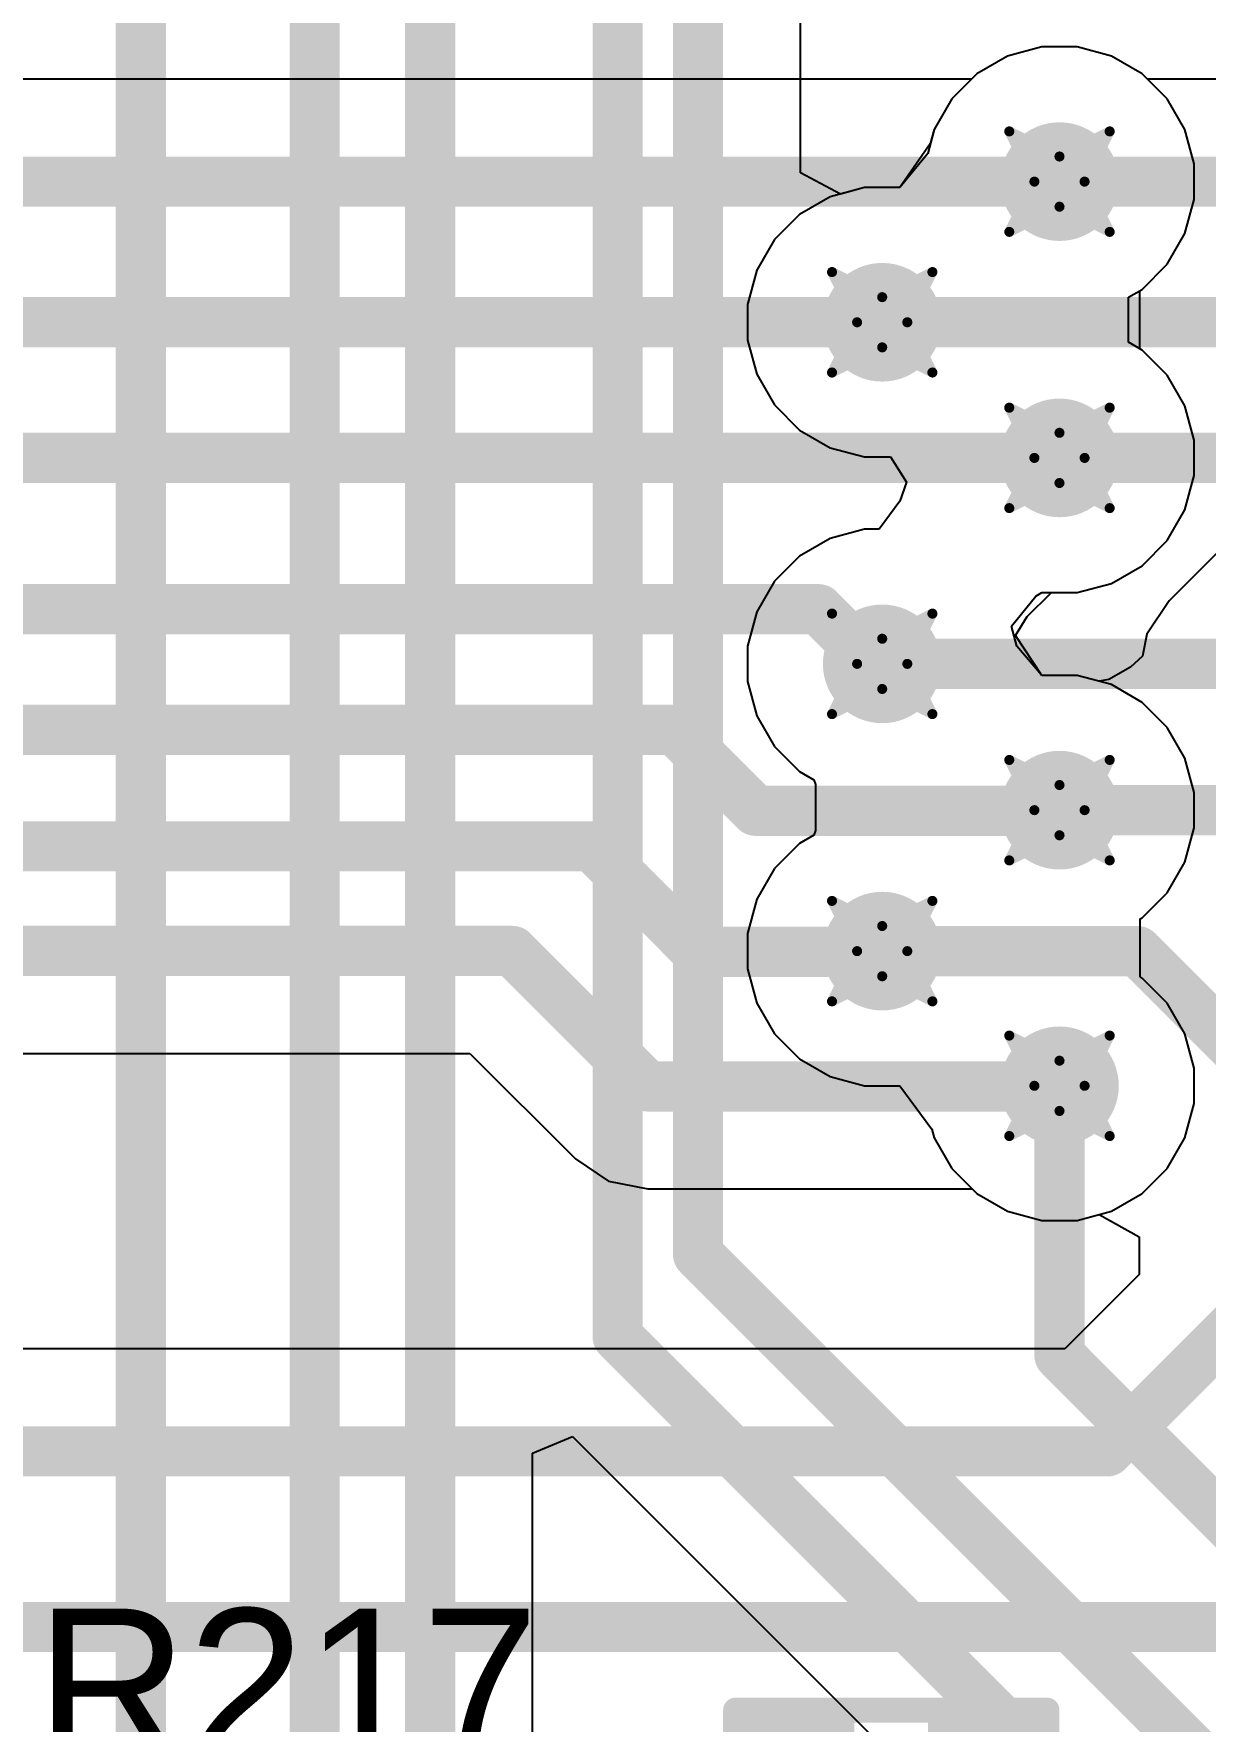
# Model space of a CAD drawing. Header units: inches. Extents: x -36 to 349, y -11 to 240.
# Drawn here: x 63.2 to 69.12, y 72.53 to 81.07 of the extents above; entities that cross this region are included whole.
import ezdxf

# ---------------------------------------------------------------- set-up
doc = ezdxf.new("R2010")
doc.units = ezdxf.units.IN
for name, color, linetype in [('Bottom Layer', 5, 'Continuous'), ('Drill Drawing', 1, 'Continuous'), ('Layer 1', 16, 'Continuous'), ('Layer 2', 76, 'Continuous'), ('Top Layer', 1, 'Continuous'), ('Top Overlay', 2, 'Continuous'), ('Top Paste', 8, 'Continuous'), ('Top Solder', 216, 'Continuous'), ('Via Holes', 16, 'Continuous')]:
    doc.layers.add(name, color=color, linetype=linetype)
doc.styles.add('Arial', font='', dxfattribs={"height": 0.2})
doc.styles.get('Arial').set_extended_font_data('Arial')

# ---------------------------------------------------------------- blocks, each defined once
blk = doc.blocks.new('R___0402_182')
at = {"layer": 'Top Layer'}
for points in [[(-0.6985, -0.3175), (-0.6985, 0.3175), (-0.2413, 0.3175), (-0.2413, -0.3175)], [(0.2413, -0.3175), (0.2413, 0.3175), (0.6985, 0.3175), (0.6985, -0.3175)]]:
    blk.add_hatch(color=1, dxfattribs=at).paths.add_polyline_path(points)
at = {"layer": 'Top Paste'}
for points in [[(-0.6985, -0.3175), (-0.6985, 0.3175), (-0.2413, 0.3175), (-0.2413, -0.3175)], [(0.2413, -0.3175), (0.2413, 0.3175), (0.6985, 0.3175), (0.6985, -0.3175)]]:
    blk.add_hatch(color=8, dxfattribs=at).paths.add_polyline_path(points)
at = {"layer": 'Top Solder'}
for points in [[(-0.7535, -0.3725), (-0.7535, 0.3725), (-0.1863, 0.3725), (-0.1863, -0.3725)], [(0.1863, -0.3725), (0.1863, 0.3725), (0.7535, 0.3725), (0.7535, -0.3725)]]:
    blk.add_hatch(color=216, dxfattribs=at).paths.add_polyline_path(points)
at = {"layer": 'Top Overlay'}
for points in [[(-0.7874, -0.4064, 0.127, 0.127, 0), (-0.7874, 0.4064, 0.127, 0.127, 0)], [(-0.7874, 0.4064, 0.127, 0.127, 0), (0.7874, 0.4064, 0.127, 0.127, 0)], [(0.7874, -0.4064, 0.127, 0.127, 0), (0.7874, 0.4064, 0.127, 0.127, 0)], [(-0.7874, -0.4064, 0.127, 0.127, 0), (0.7874, -0.4064, 0.127, 0.127, 0)], [(-0.8128, -0.4318, 0.00323, 0.00323, 0), (0.8128, -0.4318, 0.00323, 0.00323, 0)]]:
    blk.add_lwpolyline(points, format="xyseb", dxfattribs=at)
for points in [[(-0.8191, 0.4064, 0.0635, 0.0635, 1), (-0.7556, 0.4064, 0.0635, 0.0635, 1)], [(-0.8191, 0.4064, 0.0635, 0.0635, 1), (-0.7556, 0.4064, 0.0635, 0.0635, 1)], [(0.7556, 0.4064, 0.0635, 0.0635, 1), (0.8191, 0.4064, 0.0635, 0.0635, 1)], [(0.7556, 0.4064, 0.0635, 0.0635, 1), (0.8191, 0.4064, 0.0635, 0.0635, 1)], [(-0.8191, -0.4064, 0.0635, 0.0635, 1), (-0.7556, -0.4064, 0.0635, 0.0635, 1)], [(-0.8191, -0.4064, 0.0635, 0.0635, 1), (-0.7556, -0.4064, 0.0635, 0.0635, 1)], [(0.7556, -0.4064, 0.0635, 0.0635, 1), (0.8191, -0.4064, 0.0635, 0.0635, 1)], [(0.7556, -0.4064, 0.0635, 0.0635, 1), (0.8191, -0.4064, 0.0635, 0.0635, 1)], [(-0.8136, -0.4318, 0.00161, 0.00161, 1), (-0.812, -0.4318, 0.00161, 0.00161, 1)], [(0.812, -0.4318, 0.00161, 0.00161, 1), (0.8136, -0.4318, 0.00161, 0.00161, 1)]]:
    blk.add_lwpolyline(points, format="xyseb", close=True, dxfattribs=at)

msp = doc.modelspace()

# ---------------------------------------------------------------- hatches: boundary and pattern name
at = {"layer": 'Bottom Layer'}
h = msp.add_hatch(color=5, dxfattribs=at)
edge = h.paths.add_edge_path()
edge.add_arc((68.3858, 80.318), 0.3, 0, 360)
h = msp.add_hatch(color=5, dxfattribs=at)
edge = h.paths.add_edge_path()
edge.add_arc((67.4889, 79.6068), 0.3, 0, 360)
h = msp.add_hatch(color=5, dxfattribs=at)
edge = h.paths.add_edge_path()
edge.add_arc((68.3858, 78.921), 0.3, 0, 360)
h = msp.add_hatch(color=5, dxfattribs=at)
edge = h.paths.add_edge_path()
edge.add_arc((67.4889, 77.8796), 0.3, 0, 360)
h = msp.add_hatch(color=5, dxfattribs=at)
edge = h.paths.add_edge_path()
edge.add_arc((68.3858, 77.1398), 0.3, 0, 360)
h = msp.add_hatch(color=5, dxfattribs=at)
edge = h.paths.add_edge_path()
edge.add_arc((67.4889, 76.427), 0.3, 0, 360)
h = msp.add_hatch(color=5, dxfattribs=at)
edge = h.paths.add_edge_path()
edge.add_arc((68.3858, 75.746), 0.3, 0, 360)
at = {"layer": 'Layer 1'}
h = msp.add_hatch(color=16, dxfattribs=at)
edge = h.paths.add_edge_path()
edge.add_arc((68.3858, 80.318), 0.3, 0, 360)
h = msp.add_hatch(color=16, dxfattribs=at)
edge = h.paths.add_edge_path()
edge.add_arc((67.4889, 79.6068), 0.3, 0, 360)
h = msp.add_hatch(color=16, dxfattribs=at)
edge = h.paths.add_edge_path()
edge.add_arc((68.3858, 78.921), 0.3, 0, 360)
h = msp.add_hatch(color=16, dxfattribs=at)
edge = h.paths.add_edge_path()
edge.add_arc((67.4889, 77.8796), 0.3, 0, 360)
h = msp.add_hatch(color=16, dxfattribs=at)
edge = h.paths.add_edge_path()
edge.add_arc((68.3858, 77.1398), 0.3, 0, 360)
h = msp.add_hatch(color=16, dxfattribs=at)
edge = h.paths.add_edge_path()
edge.add_arc((67.4889, 76.427), 0.3, 0, 360)
h = msp.add_hatch(color=16, dxfattribs=at)
edge = h.paths.add_edge_path()
edge.add_arc((68.3858, 75.746), 0.3, 0, 360)
at = {"layer": 'Layer 2'}
h = msp.add_hatch(color=76, dxfattribs=at)
edge = h.paths.add_edge_path()
edge.add_arc((68.3858, 80.318), 0.3, 0, 360)
h = msp.add_hatch(color=76, dxfattribs=at)
edge = h.paths.add_edge_path()
edge.add_arc((67.4889, 79.6068), 0.3, 0, 360)
h = msp.add_hatch(color=76, dxfattribs=at)
edge = h.paths.add_edge_path()
edge.add_arc((68.3858, 78.921), 0.3, 0, 360)
h = msp.add_hatch(color=76, dxfattribs=at)
edge = h.paths.add_edge_path()
edge.add_arc((67.4889, 77.8796), 0.3, 0, 360)
h = msp.add_hatch(color=76, dxfattribs=at)
edge = h.paths.add_edge_path()
edge.add_arc((68.3858, 77.1398), 0.3, 0, 360)
h = msp.add_hatch(color=76, dxfattribs=at)
edge = h.paths.add_edge_path()
edge.add_arc((67.4889, 76.427), 0.3, 0, 360)
h = msp.add_hatch(color=76, dxfattribs=at)
edge = h.paths.add_edge_path()
edge.add_arc((68.3858, 75.746), 0.3, 0, 360)
at = {"layer": 'Top Layer'}
h = msp.add_hatch(color=1, dxfattribs=at)
edge = h.paths.add_edge_path()
edge.add_arc((68.3858, 80.318), 0.3, 0, 360)
h = msp.add_hatch(color=1, dxfattribs=at)
edge = h.paths.add_edge_path()
edge.add_arc((67.4889, 79.6068), 0.3, 0, 360)
h = msp.add_hatch(color=1, dxfattribs=at)
edge = h.paths.add_edge_path()
edge.add_arc((68.3858, 78.921), 0.3, 0, 360)
h = msp.add_hatch(color=1, dxfattribs=at)
edge = h.paths.add_edge_path()
edge.add_arc((67.4889, 77.8796), 0.3, 0, 360)
h = msp.add_hatch(color=1, dxfattribs=at)
edge = h.paths.add_edge_path()
edge.add_arc((68.3858, 77.1398), 0.3, 0, 360)
h = msp.add_hatch(color=1, dxfattribs=at)
edge = h.paths.add_edge_path()
edge.add_arc((67.4889, 76.427), 0.3, 0, 360)
h = msp.add_hatch(color=1, dxfattribs=at)
edge = h.paths.add_edge_path()
edge.add_arc((68.3858, 75.746), 0.3, 0, 360)
at = {"layer": 'Via Holes'}
h = msp.add_hatch(color=7, dxfattribs=at)
edge = h.paths.add_edge_path()
edge.add_arc((68.3858, 80.318), 0.15, 0, 360)
h = msp.add_hatch(color=7, dxfattribs=at)
edge = h.paths.add_edge_path()
edge.add_arc((67.4889, 79.6068), 0.15, 0, 360)
h = msp.add_hatch(color=7, dxfattribs=at)
edge = h.paths.add_edge_path()
edge.add_arc((68.3858, 78.921), 0.15, 0, 360)
h = msp.add_hatch(color=7, dxfattribs=at)
edge = h.paths.add_edge_path()
edge.add_arc((67.4889, 77.8796), 0.15, 0, 360)
h = msp.add_hatch(color=7, dxfattribs=at)
edge = h.paths.add_edge_path()
edge.add_arc((68.3858, 77.1398), 0.15, 0, 360)
h = msp.add_hatch(color=7, dxfattribs=at)
edge = h.paths.add_edge_path()
edge.add_arc((67.4889, 76.427), 0.15, 0, 360)
h = msp.add_hatch(color=7, dxfattribs=at)
edge = h.paths.add_edge_path()
edge.add_arc((68.3858, 75.746), 0.15, 0, 360)

# ---------------------------------------------------------------- linework, layer by layer
at = {"layer": 'Bottom Layer'}
for p, q in [((67.075, 80.3618), (67.075, 88.689)), ((68.2961, 80.999), (68.1229, 80.9526)), ((68.4755, 80.999), (68.2961, 80.999)), ((68.6487, 80.9526), (68.4755, 80.999)), ((68.1229, 80.9526), (67.9677, 80.8629)), ((68.8039, 80.8629), (68.6487, 80.9526)), ((67.9677, 80.8629), (67.8409, 80.7361)), ((68.8309, 80.8359), (68.8039, 80.8629)), ((70.5358, 80.8359), (68.8309, 80.8359)), ((67.8409, 80.7361), (67.7512, 80.5808)), ((67.7512, 80.5808), (67.7189, 80.4603)), ((67.7189, 80.4603), (67.5785, 80.2878)), ((67.278, 80.2553), (67.075, 80.3618)), ((67.3992, 80.2878), (67.278, 80.2553)), ((67.5785, 80.2878), (67.3992, 80.2878)), ((65.7196, 73.8891), (65.9226, 73.9732)), ((65.9226, 73.9732), (68.8414, 71.0544)), ((65.7196, 58.9993), (65.7196, 73.8891))]:
    msp.add_line(p, q, dxfattribs=at)
for points in [[(64.6175, 58.0214, 0.254, 0.254, 0), (64.6175, 98.4293, 0.254, 0.254, 0)], [(65.2017, 58.7847, 0.254, 0.254, 0), (65.2017, 98.1873, 0.254, 0.254, 0)], [(63.7376, 67.2338, 0.254, 0.254, 0), (63.7376, 92.2112, 0.254, 0.254, 0)], [(66.1506, 74.4777, 0.254, 0.254, 0), (66.1506, 89.7739, 0.254, 0.254, 0)], [(66.557, 74.8945, 0.254, 0.254, 0), (66.557, 88.9036, 0.254, 0.254, 0)], [(68.3858, 80.318, 0.254, 0.254, 0), (72.3121, 80.318, 0.254, 0.254, 0)], [(67.4889, 79.6068, 0.254, 0.254, 0), (72.1331, 79.6068, 0.254, 0.254, 0)], [(68.3858, 78.921, 0.254, 0.254, 0), (71.884, 78.921, 0.254, 0.254, 0)], [(67.4889, 77.8796, 0.254, 0.254, 0), (71.946, 77.8796, 0.254, 0.254, 0)], [(68.3858, 77.1398, 0.254, 0.254, 0), (71.7758, 77.1398, 0.254, 0.254, 0)], [(67.4889, 76.427, 0.254, 0.254, 0), (68.7805, 76.427, 0.254, 0.254, 0)], [(68.7805, 76.427, 0.254, 0.254, 0), (69.4615, 75.746, 0.254, 0.254, 0)], [(68.3858, 74.3832, 0.254, 0.254, 0), (68.3858, 75.746, 0.254, 0.254, 0)], [(66.557, 74.8945, 0.254, 0.254, 0), (69.7727, 71.6788, 0.254, 0.254, 0)], [(66.1506, 74.4777, 0.254, 0.254, 0), (69.5316, 71.0967, 0.254, 0.254, 0)], [(68.3858, 74.3832, 0.254, 0.254, 0), (70.4732, 72.2958, 0.254, 0.254, 0)]]:
    msp.add_lwpolyline(points, format="xyseb", dxfattribs=at)
for points in [[(68.3223, 80.318, 0.127, 0.127, 1), (68.4493, 80.318, 0.127, 0.127, 1)], [(67.4254, 79.6068, 0.127, 0.127, 1), (67.5524, 79.6068, 0.127, 0.127, 1)], [(68.3223, 78.921, 0.127, 0.127, 1), (68.4493, 78.921, 0.127, 0.127, 1)], [(67.4254, 77.8796, 0.127, 0.127, 1), (67.5524, 77.8796, 0.127, 0.127, 1)], [(68.3223, 77.1398, 0.127, 0.127, 1), (68.4493, 77.1398, 0.127, 0.127, 1)], [(67.4254, 76.427, 0.127, 0.127, 1), (67.5524, 76.427, 0.127, 0.127, 1)], [(68.717, 76.427, 0.127, 0.127, 1), (68.844, 76.427, 0.127, 0.127, 1)], [(68.717, 76.427, 0.127, 0.127, 1), (68.844, 76.427, 0.127, 0.127, 1)], [(68.3223, 75.746, 0.127, 0.127, 1), (68.4493, 75.746, 0.127, 0.127, 1)], [(66.4935, 74.8945, 0.127, 0.127, 1), (66.6205, 74.8945, 0.127, 0.127, 1)], [(66.4935, 74.8945, 0.127, 0.127, 1), (66.6205, 74.8945, 0.127, 0.127, 1)], [(66.0871, 74.4777, 0.127, 0.127, 1), (66.2141, 74.4777, 0.127, 0.127, 1)], [(66.0871, 74.4777, 0.127, 0.127, 1), (66.2141, 74.4777, 0.127, 0.127, 1)], [(68.3223, 74.3832, 0.127, 0.127, 1), (68.4493, 74.3832, 0.127, 0.127, 1)], [(68.3223, 74.3832, 0.127, 0.127, 1), (68.4493, 74.3832, 0.127, 0.127, 1)]]:
    msp.add_lwpolyline(points, format="xyseb", close=True, dxfattribs=at)
at = {"layer": 'Drill Drawing'}
for points in [[(68.1318, 80.572, 0.0508, 0.0508, 0), (68.3858, 80.445, 0.0508, 0.0508, 0)], [(68.1318, 80.572, 0.0508, 0.0508, 0), (68.2588, 80.318, 0.0508, 0.0508, 0)], [(68.3858, 80.445, 0.0508, 0.0508, 0), (68.6398, 80.572, 0.0508, 0.0508, 0)], [(68.5128, 80.318, 0.0508, 0.0508, 0), (68.6398, 80.572, 0.0508, 0.0508, 0)], [(68.1318, 80.064, 0.0508, 0.0508, 0), (68.2588, 80.318, 0.0508, 0.0508, 0)], [(68.5128, 80.318, 0.0508, 0.0508, 0), (68.6398, 80.064, 0.0508, 0.0508, 0)], [(68.1318, 80.064, 0.0508, 0.0508, 0), (68.3858, 80.191, 0.0508, 0.0508, 0)], [(68.3858, 80.191, 0.0508, 0.0508, 0), (68.6398, 80.064, 0.0508, 0.0508, 0)], [(67.2349, 79.8608, 0.0508, 0.0508, 0), (67.4889, 79.7338, 0.0508, 0.0508, 0)], [(67.2349, 79.8608, 0.0508, 0.0508, 0), (67.3619, 79.6068, 0.0508, 0.0508, 0)], [(67.4889, 79.7338, 0.0508, 0.0508, 0), (67.7429, 79.8608, 0.0508, 0.0508, 0)], [(67.6159, 79.6068, 0.0508, 0.0508, 0), (67.7429, 79.8608, 0.0508, 0.0508, 0)], [(67.2349, 79.3528, 0.0508, 0.0508, 0), (67.3619, 79.6068, 0.0508, 0.0508, 0)], [(67.6159, 79.6068, 0.0508, 0.0508, 0), (67.7429, 79.3528, 0.0508, 0.0508, 0)], [(67.2349, 79.3528, 0.0508, 0.0508, 0), (67.4889, 79.4798, 0.0508, 0.0508, 0)], [(67.4889, 79.4798, 0.0508, 0.0508, 0), (67.7429, 79.3528, 0.0508, 0.0508, 0)], [(68.1318, 79.175, 0.0508, 0.0508, 0), (68.3858, 79.048, 0.0508, 0.0508, 0)], [(68.1318, 79.175, 0.0508, 0.0508, 0), (68.2588, 78.921, 0.0508, 0.0508, 0)], [(68.3858, 79.048, 0.0508, 0.0508, 0), (68.6398, 79.175, 0.0508, 0.0508, 0)], [(68.5128, 78.921, 0.0508, 0.0508, 0), (68.6398, 79.175, 0.0508, 0.0508, 0)], [(68.1318, 78.667, 0.0508, 0.0508, 0), (68.2588, 78.921, 0.0508, 0.0508, 0)], [(68.5128, 78.921, 0.0508, 0.0508, 0), (68.6398, 78.667, 0.0508, 0.0508, 0)], [(68.1318, 78.667, 0.0508, 0.0508, 0), (68.3858, 78.794, 0.0508, 0.0508, 0)], [(68.3858, 78.794, 0.0508, 0.0508, 0), (68.6398, 78.667, 0.0508, 0.0508, 0)], [(67.2349, 78.1336, 0.0508, 0.0508, 0), (67.4889, 78.0066, 0.0508, 0.0508, 0)], [(67.2349, 78.1336, 0.0508, 0.0508, 0), (67.3619, 77.8796, 0.0508, 0.0508, 0)], [(67.4889, 78.0066, 0.0508, 0.0508, 0), (67.7429, 78.1336, 0.0508, 0.0508, 0)], [(67.6159, 77.8796, 0.0508, 0.0508, 0), (67.7429, 78.1336, 0.0508, 0.0508, 0)], [(67.2349, 77.6256, 0.0508, 0.0508, 0), (67.3619, 77.8796, 0.0508, 0.0508, 0)], [(67.6159, 77.8796, 0.0508, 0.0508, 0), (67.7429, 77.6256, 0.0508, 0.0508, 0)], [(67.2349, 77.6256, 0.0508, 0.0508, 0), (67.4889, 77.7526, 0.0508, 0.0508, 0)], [(67.4889, 77.7526, 0.0508, 0.0508, 0), (67.7429, 77.6256, 0.0508, 0.0508, 0)], [(68.1318, 77.3938, 0.0508, 0.0508, 0), (68.3858, 77.2668, 0.0508, 0.0508, 0)], [(68.1318, 77.3938, 0.0508, 0.0508, 0), (68.2588, 77.1398, 0.0508, 0.0508, 0)], [(68.3858, 77.2668, 0.0508, 0.0508, 0), (68.6398, 77.3938, 0.0508, 0.0508, 0)], [(68.5128, 77.1398, 0.0508, 0.0508, 0), (68.6398, 77.3938, 0.0508, 0.0508, 0)], [(68.1318, 76.8858, 0.0508, 0.0508, 0), (68.2588, 77.1398, 0.0508, 0.0508, 0)], [(68.5128, 77.1398, 0.0508, 0.0508, 0), (68.6398, 76.8858, 0.0508, 0.0508, 0)], [(68.1318, 76.8858, 0.0508, 0.0508, 0), (68.3858, 77.0128, 0.0508, 0.0508, 0)], [(68.3858, 77.0128, 0.0508, 0.0508, 0), (68.6398, 76.8858, 0.0508, 0.0508, 0)], [(67.2349, 76.681, 0.0508, 0.0508, 0), (67.4889, 76.554, 0.0508, 0.0508, 0)], [(67.2349, 76.681, 0.0508, 0.0508, 0), (67.3619, 76.427, 0.0508, 0.0508, 0)], [(67.4889, 76.554, 0.0508, 0.0508, 0), (67.7429, 76.681, 0.0508, 0.0508, 0)], [(67.6159, 76.427, 0.0508, 0.0508, 0), (67.7429, 76.681, 0.0508, 0.0508, 0)], [(67.2349, 76.173, 0.0508, 0.0508, 0), (67.3619, 76.427, 0.0508, 0.0508, 0)], [(67.6159, 76.427, 0.0508, 0.0508, 0), (67.7429, 76.173, 0.0508, 0.0508, 0)], [(67.2349, 76.173, 0.0508, 0.0508, 0), (67.4889, 76.3, 0.0508, 0.0508, 0)], [(67.4889, 76.3, 0.0508, 0.0508, 0), (67.7429, 76.173, 0.0508, 0.0508, 0)], [(68.1318, 76, 0.0508, 0.0508, 0), (68.3858, 75.873, 0.0508, 0.0508, 0)], [(68.1318, 76, 0.0508, 0.0508, 0), (68.2588, 75.746, 0.0508, 0.0508, 0)], [(68.3858, 75.873, 0.0508, 0.0508, 0), (68.6398, 76, 0.0508, 0.0508, 0)], [(68.5128, 75.746, 0.0508, 0.0508, 0), (68.6398, 76, 0.0508, 0.0508, 0)], [(68.1318, 75.492, 0.0508, 0.0508, 0), (68.2588, 75.746, 0.0508, 0.0508, 0)], [(68.5128, 75.746, 0.0508, 0.0508, 0), (68.6398, 75.492, 0.0508, 0.0508, 0)], [(68.1318, 75.492, 0.0508, 0.0508, 0), (68.3858, 75.619, 0.0508, 0.0508, 0)], [(68.3858, 75.619, 0.0508, 0.0508, 0), (68.6398, 75.492, 0.0508, 0.0508, 0)]]:
    msp.add_lwpolyline(points, format="xyseb", dxfattribs=at)
for points in [[(68.1191, 80.572, 0.0254, 0.0254, 1), (68.1445, 80.572, 0.0254, 0.0254, 1)], [(68.1191, 80.572, 0.0254, 0.0254, 1), (68.1445, 80.572, 0.0254, 0.0254, 1)], [(68.6271, 80.572, 0.0254, 0.0254, 1), (68.6525, 80.572, 0.0254, 0.0254, 1)], [(68.6271, 80.572, 0.0254, 0.0254, 1), (68.6525, 80.572, 0.0254, 0.0254, 1)], [(68.3731, 80.445, 0.0254, 0.0254, 1), (68.3985, 80.445, 0.0254, 0.0254, 1)], [(68.3731, 80.445, 0.0254, 0.0254, 1), (68.3985, 80.445, 0.0254, 0.0254, 1)], [(68.2461, 80.318, 0.0254, 0.0254, 1), (68.2715, 80.318, 0.0254, 0.0254, 1)], [(68.2461, 80.318, 0.0254, 0.0254, 1), (68.2715, 80.318, 0.0254, 0.0254, 1)], [(68.5001, 80.318, 0.0254, 0.0254, 1), (68.5255, 80.318, 0.0254, 0.0254, 1)], [(68.5001, 80.318, 0.0254, 0.0254, 1), (68.5255, 80.318, 0.0254, 0.0254, 1)], [(68.3731, 80.191, 0.0254, 0.0254, 1), (68.3985, 80.191, 0.0254, 0.0254, 1)], [(68.3731, 80.191, 0.0254, 0.0254, 1), (68.3985, 80.191, 0.0254, 0.0254, 1)], [(68.1191, 80.064, 0.0254, 0.0254, 1), (68.1445, 80.064, 0.0254, 0.0254, 1)], [(68.1191, 80.064, 0.0254, 0.0254, 1), (68.1445, 80.064, 0.0254, 0.0254, 1)], [(68.6271, 80.064, 0.0254, 0.0254, 1), (68.6525, 80.064, 0.0254, 0.0254, 1)], [(68.6271, 80.064, 0.0254, 0.0254, 1), (68.6525, 80.064, 0.0254, 0.0254, 1)], [(67.2222, 79.8608, 0.0254, 0.0254, 1), (67.2476, 79.8608, 0.0254, 0.0254, 1)], [(67.2222, 79.8608, 0.0254, 0.0254, 1), (67.2476, 79.8608, 0.0254, 0.0254, 1)], [(67.7302, 79.8608, 0.0254, 0.0254, 1), (67.7556, 79.8608, 0.0254, 0.0254, 1)], [(67.7302, 79.8608, 0.0254, 0.0254, 1), (67.7556, 79.8608, 0.0254, 0.0254, 1)], [(67.4762, 79.7338, 0.0254, 0.0254, 1), (67.5016, 79.7338, 0.0254, 0.0254, 1)], [(67.4762, 79.7338, 0.0254, 0.0254, 1), (67.5016, 79.7338, 0.0254, 0.0254, 1)], [(67.3492, 79.6068, 0.0254, 0.0254, 1), (67.3746, 79.6068, 0.0254, 0.0254, 1)], [(67.3492, 79.6068, 0.0254, 0.0254, 1), (67.3746, 79.6068, 0.0254, 0.0254, 1)], [(67.6032, 79.6068, 0.0254, 0.0254, 1), (67.6286, 79.6068, 0.0254, 0.0254, 1)], [(67.6032, 79.6068, 0.0254, 0.0254, 1), (67.6286, 79.6068, 0.0254, 0.0254, 1)], [(67.4762, 79.4798, 0.0254, 0.0254, 1), (67.5016, 79.4798, 0.0254, 0.0254, 1)], [(67.4762, 79.4798, 0.0254, 0.0254, 1), (67.5016, 79.4798, 0.0254, 0.0254, 1)], [(67.2222, 79.3528, 0.0254, 0.0254, 1), (67.2476, 79.3528, 0.0254, 0.0254, 1)], [(67.2222, 79.3528, 0.0254, 0.0254, 1), (67.2476, 79.3528, 0.0254, 0.0254, 1)], [(67.7302, 79.3528, 0.0254, 0.0254, 1), (67.7556, 79.3528, 0.0254, 0.0254, 1)], [(67.7302, 79.3528, 0.0254, 0.0254, 1), (67.7556, 79.3528, 0.0254, 0.0254, 1)], [(68.1191, 79.175, 0.0254, 0.0254, 1), (68.1445, 79.175, 0.0254, 0.0254, 1)], [(68.1191, 79.175, 0.0254, 0.0254, 1), (68.1445, 79.175, 0.0254, 0.0254, 1)], [(68.6271, 79.175, 0.0254, 0.0254, 1), (68.6525, 79.175, 0.0254, 0.0254, 1)], [(68.6271, 79.175, 0.0254, 0.0254, 1), (68.6525, 79.175, 0.0254, 0.0254, 1)], [(68.3731, 79.048, 0.0254, 0.0254, 1), (68.3985, 79.048, 0.0254, 0.0254, 1)], [(68.3731, 79.048, 0.0254, 0.0254, 1), (68.3985, 79.048, 0.0254, 0.0254, 1)], [(68.2461, 78.921, 0.0254, 0.0254, 1), (68.2715, 78.921, 0.0254, 0.0254, 1)], [(68.2461, 78.921, 0.0254, 0.0254, 1), (68.2715, 78.921, 0.0254, 0.0254, 1)], [(68.5001, 78.921, 0.0254, 0.0254, 1), (68.5255, 78.921, 0.0254, 0.0254, 1)], [(68.5001, 78.921, 0.0254, 0.0254, 1), (68.5255, 78.921, 0.0254, 0.0254, 1)], [(68.3731, 78.794, 0.0254, 0.0254, 1), (68.3985, 78.794, 0.0254, 0.0254, 1)], [(68.3731, 78.794, 0.0254, 0.0254, 1), (68.3985, 78.794, 0.0254, 0.0254, 1)], [(68.1191, 78.667, 0.0254, 0.0254, 1), (68.1445, 78.667, 0.0254, 0.0254, 1)], [(68.1191, 78.667, 0.0254, 0.0254, 1), (68.1445, 78.667, 0.0254, 0.0254, 1)], [(68.6271, 78.667, 0.0254, 0.0254, 1), (68.6525, 78.667, 0.0254, 0.0254, 1)], [(68.6271, 78.667, 0.0254, 0.0254, 1), (68.6525, 78.667, 0.0254, 0.0254, 1)], [(67.2222, 78.1336, 0.0254, 0.0254, 1), (67.2476, 78.1336, 0.0254, 0.0254, 1)], [(67.2222, 78.1336, 0.0254, 0.0254, 1), (67.2476, 78.1336, 0.0254, 0.0254, 1)], [(67.7302, 78.1336, 0.0254, 0.0254, 1), (67.7556, 78.1336, 0.0254, 0.0254, 1)], [(67.7302, 78.1336, 0.0254, 0.0254, 1), (67.7556, 78.1336, 0.0254, 0.0254, 1)], [(67.4762, 78.0066, 0.0254, 0.0254, 1), (67.5016, 78.0066, 0.0254, 0.0254, 1)], [(67.4762, 78.0066, 0.0254, 0.0254, 1), (67.5016, 78.0066, 0.0254, 0.0254, 1)], [(67.3492, 77.8796, 0.0254, 0.0254, 1), (67.3746, 77.8796, 0.0254, 0.0254, 1)], [(67.3492, 77.8796, 0.0254, 0.0254, 1), (67.3746, 77.8796, 0.0254, 0.0254, 1)], [(67.6032, 77.8796, 0.0254, 0.0254, 1), (67.6286, 77.8796, 0.0254, 0.0254, 1)], [(67.6032, 77.8796, 0.0254, 0.0254, 1), (67.6286, 77.8796, 0.0254, 0.0254, 1)], [(67.4762, 77.7526, 0.0254, 0.0254, 1), (67.5016, 77.7526, 0.0254, 0.0254, 1)], [(67.4762, 77.7526, 0.0254, 0.0254, 1), (67.5016, 77.7526, 0.0254, 0.0254, 1)], [(67.2222, 77.6256, 0.0254, 0.0254, 1), (67.2476, 77.6256, 0.0254, 0.0254, 1)], [(67.2222, 77.6256, 0.0254, 0.0254, 1), (67.2476, 77.6256, 0.0254, 0.0254, 1)], [(67.7302, 77.6256, 0.0254, 0.0254, 1), (67.7556, 77.6256, 0.0254, 0.0254, 1)], [(67.7302, 77.6256, 0.0254, 0.0254, 1), (67.7556, 77.6256, 0.0254, 0.0254, 1)], [(68.1191, 77.3938, 0.0254, 0.0254, 1), (68.1445, 77.3938, 0.0254, 0.0254, 1)], [(68.1191, 77.3938, 0.0254, 0.0254, 1), (68.1445, 77.3938, 0.0254, 0.0254, 1)], [(68.6271, 77.3938, 0.0254, 0.0254, 1), (68.6525, 77.3938, 0.0254, 0.0254, 1)], [(68.6271, 77.3938, 0.0254, 0.0254, 1), (68.6525, 77.3938, 0.0254, 0.0254, 1)], [(68.3731, 77.2668, 0.0254, 0.0254, 1), (68.3985, 77.2668, 0.0254, 0.0254, 1)], [(68.3731, 77.2668, 0.0254, 0.0254, 1), (68.3985, 77.2668, 0.0254, 0.0254, 1)], [(68.2461, 77.1398, 0.0254, 0.0254, 1), (68.2715, 77.1398, 0.0254, 0.0254, 1)], [(68.2461, 77.1398, 0.0254, 0.0254, 1), (68.2715, 77.1398, 0.0254, 0.0254, 1)], [(68.5001, 77.1398, 0.0254, 0.0254, 1), (68.5255, 77.1398, 0.0254, 0.0254, 1)], [(68.5001, 77.1398, 0.0254, 0.0254, 1), (68.5255, 77.1398, 0.0254, 0.0254, 1)], [(68.3731, 77.0128, 0.0254, 0.0254, 1), (68.3985, 77.0128, 0.0254, 0.0254, 1)], [(68.3731, 77.0128, 0.0254, 0.0254, 1), (68.3985, 77.0128, 0.0254, 0.0254, 1)], [(68.1191, 76.8858, 0.0254, 0.0254, 1), (68.1445, 76.8858, 0.0254, 0.0254, 1)], [(68.1191, 76.8858, 0.0254, 0.0254, 1), (68.1445, 76.8858, 0.0254, 0.0254, 1)], [(68.6271, 76.8858, 0.0254, 0.0254, 1), (68.6525, 76.8858, 0.0254, 0.0254, 1)], [(68.6271, 76.8858, 0.0254, 0.0254, 1), (68.6525, 76.8858, 0.0254, 0.0254, 1)], [(67.2222, 76.681, 0.0254, 0.0254, 1), (67.2476, 76.681, 0.0254, 0.0254, 1)], [(67.2222, 76.681, 0.0254, 0.0254, 1), (67.2476, 76.681, 0.0254, 0.0254, 1)], [(67.7302, 76.681, 0.0254, 0.0254, 1), (67.7556, 76.681, 0.0254, 0.0254, 1)], [(67.7302, 76.681, 0.0254, 0.0254, 1), (67.7556, 76.681, 0.0254, 0.0254, 1)], [(67.4762, 76.554, 0.0254, 0.0254, 1), (67.5016, 76.554, 0.0254, 0.0254, 1)], [(67.4762, 76.554, 0.0254, 0.0254, 1), (67.5016, 76.554, 0.0254, 0.0254, 1)], [(67.3492, 76.427, 0.0254, 0.0254, 1), (67.3746, 76.427, 0.0254, 0.0254, 1)], [(67.3492, 76.427, 0.0254, 0.0254, 1), (67.3746, 76.427, 0.0254, 0.0254, 1)], [(67.6032, 76.427, 0.0254, 0.0254, 1), (67.6286, 76.427, 0.0254, 0.0254, 1)], [(67.6032, 76.427, 0.0254, 0.0254, 1), (67.6286, 76.427, 0.0254, 0.0254, 1)], [(67.4762, 76.3, 0.0254, 0.0254, 1), (67.5016, 76.3, 0.0254, 0.0254, 1)], [(67.4762, 76.3, 0.0254, 0.0254, 1), (67.5016, 76.3, 0.0254, 0.0254, 1)], [(67.2222, 76.173, 0.0254, 0.0254, 1), (67.2476, 76.173, 0.0254, 0.0254, 1)], [(67.2222, 76.173, 0.0254, 0.0254, 1), (67.2476, 76.173, 0.0254, 0.0254, 1)], [(67.7302, 76.173, 0.0254, 0.0254, 1), (67.7556, 76.173, 0.0254, 0.0254, 1)], [(67.7302, 76.173, 0.0254, 0.0254, 1), (67.7556, 76.173, 0.0254, 0.0254, 1)], [(68.1191, 76, 0.0254, 0.0254, 1), (68.1445, 76, 0.0254, 0.0254, 1)], [(68.1191, 76, 0.0254, 0.0254, 1), (68.1445, 76, 0.0254, 0.0254, 1)], [(68.6271, 76, 0.0254, 0.0254, 1), (68.6525, 76, 0.0254, 0.0254, 1)], [(68.6271, 76, 0.0254, 0.0254, 1), (68.6525, 76, 0.0254, 0.0254, 1)], [(68.3731, 75.873, 0.0254, 0.0254, 1), (68.3985, 75.873, 0.0254, 0.0254, 1)], [(68.3731, 75.873, 0.0254, 0.0254, 1), (68.3985, 75.873, 0.0254, 0.0254, 1)], [(68.2461, 75.746, 0.0254, 0.0254, 1), (68.2715, 75.746, 0.0254, 0.0254, 1)], [(68.2461, 75.746, 0.0254, 0.0254, 1), (68.2715, 75.746, 0.0254, 0.0254, 1)], [(68.5001, 75.746, 0.0254, 0.0254, 1), (68.5255, 75.746, 0.0254, 0.0254, 1)], [(68.5001, 75.746, 0.0254, 0.0254, 1), (68.5255, 75.746, 0.0254, 0.0254, 1)], [(68.3731, 75.619, 0.0254, 0.0254, 1), (68.3985, 75.619, 0.0254, 0.0254, 1)], [(68.3731, 75.619, 0.0254, 0.0254, 1), (68.3985, 75.619, 0.0254, 0.0254, 1)], [(68.1191, 75.492, 0.0254, 0.0254, 1), (68.1445, 75.492, 0.0254, 0.0254, 1)], [(68.1191, 75.492, 0.0254, 0.0254, 1), (68.1445, 75.492, 0.0254, 0.0254, 1)], [(68.6271, 75.492, 0.0254, 0.0254, 1), (68.6525, 75.492, 0.0254, 0.0254, 1)], [(68.6271, 75.492, 0.0254, 0.0254, 1), (68.6525, 75.492, 0.0254, 0.0254, 1)]]:
    msp.add_lwpolyline(points, format="xyseb", close=True, dxfattribs=at)
at = {"layer": 'Layer 1'}
for p, q in [((68.2961, 80.999), (68.1229, 80.9526)), ((68.4755, 80.999), (68.2961, 80.999)), ((68.6487, 80.9526), (68.4755, 80.999)), ((68.1229, 80.9526), (67.9677, 80.8629)), ((68.8039, 80.8629), (68.6487, 80.9526)), ((67.9677, 80.8629), (67.8409, 80.7361)), ((68.9307, 80.7361), (68.8039, 80.8629)), ((67.8409, 80.7361), (67.7512, 80.5808)), ((69.0204, 80.5808), (68.9307, 80.7361)), ((67.7512, 80.5808), (67.7321, 80.5096)), ((69.0668, 80.4076), (69.0204, 80.5808)), ((67.7321, 80.5096), (67.5785, 80.2878)), ((69.0668, 80.2283), (69.0668, 80.4076)), ((67.226, 80.2414), (67.0707, 80.1517)), ((67.3992, 80.2878), (67.226, 80.2414)), ((67.5785, 80.2878), (67.3992, 80.2878)), ((69.0204, 80.0551), (69.0668, 80.2283)), ((67.0707, 80.1517), (66.944, 80.0249)), ((68.9307, 79.8998), (69.0204, 80.0551)), ((66.944, 80.0249), (66.8543, 79.8696)), ((66.8543, 79.8696), (66.8079, 79.6964)), ((68.8039, 79.773), (68.9307, 79.8998)), ((66.8079, 79.6964), (66.8079, 79.5171)), ((68.792, 79.7661), (68.8039, 79.773)), ((68.792, 79.4728), (68.792, 79.7661)), ((66.8079, 79.5171), (66.8543, 79.3439)), ((68.8039, 79.4659), (68.792, 79.4728)), ((68.9307, 79.3391), (68.8039, 79.4659)), ((66.8543, 79.3439), (66.944, 79.1886)), ((69.0204, 79.1838), (68.9307, 79.3391)), ((66.944, 79.1886), (67.0707, 79.0618)), ((69.0668, 79.0106), (69.0204, 79.1838)), ((67.0707, 79.0618), (67.226, 78.9722)), ((67.226, 78.9722), (67.3992, 78.9258)), ((69.0668, 78.8313), (69.0668, 79.0106)), ((67.3992, 78.9258), (67.5305, 78.9258)), ((67.5305, 78.9258), (67.6121, 78.799)), ((67.6121, 78.799), (67.578, 78.703)), ((69.0204, 78.6581), (69.0668, 78.8313)), ((67.578, 78.703), (67.4727, 78.5606)), ((68.9307, 78.5028), (69.0204, 78.6581)), ((67.226, 78.5142), (67.0707, 78.4245)), ((67.3992, 78.5606), (67.226, 78.5142)), ((67.4727, 78.5606), (67.3992, 78.5606)), ((68.8039, 78.376), (68.9307, 78.5028)), ((67.0707, 78.4245), (66.944, 78.2977)), ((68.6487, 78.2864), (68.8039, 78.376)), ((66.944, 78.2977), (66.8543, 78.1424)), ((68.4755, 78.24), (68.6487, 78.2864)), ((68.2222, 78.1192), (68.3421, 78.2377)), ((68.3421, 78.2377), (68.3473, 78.24)), ((68.3473, 78.24), (68.4755, 78.24)), ((66.8543, 78.1424), (66.8079, 77.9692)), ((68.1636, 78.0234), (68.2222, 78.1192)), ((68.2961, 77.8208), (68.1636, 78.0234)), ((66.8079, 77.9692), (66.8079, 77.7899)), ((68.4755, 77.8208), (68.2961, 77.8208)), ((68.6487, 77.7744), (68.4755, 77.8208)), ((66.8079, 77.7899), (66.8543, 77.6167)), ((68.8039, 77.6847), (68.6487, 77.7744)), ((68.9307, 77.5579), (68.8039, 77.6847)), ((66.8543, 77.6167), (66.944, 77.4614)), ((69.0204, 77.4027), (68.9307, 77.5579)), ((66.944, 77.4614), (67.0707, 77.3346)), ((69.0668, 77.2295), (69.0204, 77.4027)), ((67.0707, 77.3346), (67.1425, 77.2932)), ((67.1425, 77.2932), (67.1509, 77.2699)), ((67.1509, 77.2699), (67.1509, 77.0367)), ((69.0668, 77.0501), (69.0668, 77.2295)), ((67.0707, 76.9719), (66.944, 76.8451)), ((67.1425, 77.0133), (67.0707, 76.9719)), ((67.1509, 77.0367), (67.1425, 77.0133)), ((69.0204, 76.8769), (69.0668, 77.0501)), ((66.944, 76.8451), (66.8543, 76.6898)), ((68.9307, 76.7217), (69.0204, 76.8769)), ((68.8039, 76.5949), (68.9307, 76.7217)), ((66.8543, 76.6898), (66.8079, 76.5166)), ((68.7947, 76.5895), (68.8039, 76.5949)), ((68.7947, 76.2962), (68.7947, 76.5895)), ((66.8079, 76.5166), (66.8079, 76.3373)), ((66.8079, 76.3373), (66.8543, 76.1641)), ((68.8039, 76.2909), (68.7947, 76.2962)), ((68.9307, 76.1641), (68.8039, 76.2909)), ((66.8543, 76.1641), (66.944, 76.0088)), ((69.0204, 76.0088), (68.9307, 76.1641)), ((66.944, 76.0088), (67.0707, 75.882)), ((69.0668, 75.8356), (69.0204, 76.0088)), ((67.0707, 75.882), (67.226, 75.7924)), ((67.226, 75.7924), (67.3992, 75.746)), ((69.0668, 75.6563), (69.0668, 75.8356)), ((67.3992, 75.746), (67.5785, 75.746)), ((67.5785, 75.746), (67.7397, 75.5262)), ((69.0204, 75.4831), (69.0668, 75.6563)), ((67.7397, 75.5262), (67.7512, 75.4831)), ((67.7512, 75.4831), (67.8409, 75.3278)), ((68.9307, 75.3278), (69.0204, 75.4831)), ((67.8409, 75.3278), (67.9677, 75.201)), ((68.8039, 75.201), (68.9307, 75.3278)), ((67.9677, 75.201), (68.1229, 75.1114)), ((68.6487, 75.1114), (68.8039, 75.201)), ((68.1229, 75.1114), (68.2961, 75.065)), ((68.4755, 75.065), (68.6487, 75.1114)), ((68.2961, 75.065), (68.4755, 75.065))]:
    msp.add_line(p, q, dxfattribs=at)
at = {"layer": 'Layer 2'}
for p, q in [((68.2961, 80.999), (68.1229, 80.9526)), ((68.4755, 80.999), (68.2961, 80.999)), ((68.6487, 80.9526), (68.4755, 80.999)), ((68.1229, 80.9526), (67.9677, 80.8629)), ((68.8039, 80.8629), (68.6487, 80.9526)), ((67.9677, 80.8629), (67.8409, 80.7361)), ((68.9307, 80.7361), (68.8039, 80.8629)), ((67.8409, 80.7361), (67.7512, 80.5808)), ((69.0204, 80.5808), (68.9307, 80.7361)), ((67.7512, 80.5808), (67.7321, 80.5096)), ((69.0668, 80.4076), (69.0204, 80.5808)), ((67.7321, 80.5096), (67.5785, 80.2878)), ((69.0668, 80.2283), (69.0668, 80.4076)), ((67.226, 80.2414), (67.0707, 80.1517)), ((67.3992, 80.2878), (67.226, 80.2414)), ((67.5785, 80.2878), (67.3992, 80.2878)), ((69.0204, 80.0551), (69.0668, 80.2283)), ((67.0707, 80.1517), (66.944, 80.0249)), ((68.9307, 79.8998), (69.0204, 80.0551)), ((66.944, 80.0249), (66.8543, 79.8696)), ((66.8543, 79.8696), (66.8079, 79.6964)), ((68.8039, 79.773), (68.9307, 79.8998)), ((66.8079, 79.6964), (66.8079, 79.5171)), ((68.792, 79.7661), (68.8039, 79.773)), ((68.792, 79.4728), (68.792, 79.7661)), ((66.8079, 79.5171), (66.8543, 79.3439)), ((68.8039, 79.4659), (68.792, 79.4728)), ((68.9307, 79.3391), (68.8039, 79.4659)), ((66.8543, 79.3439), (66.944, 79.1886)), ((69.0204, 79.1838), (68.9307, 79.3391)), ((66.944, 79.1886), (67.0707, 79.0618)), ((69.0668, 79.0106), (69.0204, 79.1838)), ((67.0707, 79.0618), (67.226, 78.9722)), ((67.226, 78.9722), (67.3992, 78.9258)), ((69.0668, 78.8313), (69.0668, 79.0106)), ((67.3992, 78.9258), (67.5305, 78.9258)), ((67.5305, 78.9258), (67.6121, 78.799)), ((67.6121, 78.799), (67.578, 78.703)), ((69.0204, 78.6581), (69.0668, 78.8313)), ((67.578, 78.703), (67.4727, 78.5606)), ((68.9307, 78.5028), (69.0204, 78.6581)), ((67.226, 78.5142), (67.0707, 78.4245)), ((67.3992, 78.5606), (67.226, 78.5142)), ((67.4727, 78.5606), (67.3992, 78.5606)), ((68.8039, 78.376), (68.9307, 78.5028)), ((67.0707, 78.4245), (66.944, 78.2977)), ((68.6487, 78.2864), (68.8039, 78.376)), ((66.944, 78.2977), (66.8543, 78.1424)), ((68.4755, 78.24), (68.6487, 78.2864)), ((68.2222, 78.1192), (68.3421, 78.2377)), ((68.3421, 78.2377), (68.3473, 78.24)), ((68.3473, 78.24), (68.4755, 78.24)), ((66.8543, 78.1424), (66.8079, 77.9692)), ((68.1636, 78.0234), (68.2222, 78.1192)), ((68.2961, 77.8208), (68.1636, 78.0234)), ((66.8079, 77.9692), (66.8079, 77.7899)), ((68.4755, 77.8208), (68.2961, 77.8208)), ((68.6487, 77.7744), (68.4755, 77.8208)), ((66.8079, 77.7899), (66.8543, 77.6167)), ((68.8039, 77.6847), (68.6487, 77.7744)), ((68.9307, 77.5579), (68.8039, 77.6847)), ((66.8543, 77.6167), (66.944, 77.4614)), ((69.0204, 77.4027), (68.9307, 77.5579)), ((66.944, 77.4614), (67.0707, 77.3346)), ((69.0668, 77.2295), (69.0204, 77.4027)), ((67.0707, 77.3346), (67.1425, 77.2932)), ((67.1425, 77.2932), (67.1509, 77.2699)), ((67.1509, 77.2699), (67.1509, 77.0367)), ((69.0668, 77.0501), (69.0668, 77.2295)), ((67.0707, 76.9719), (66.944, 76.8451)), ((67.1425, 77.0133), (67.0707, 76.9719)), ((67.1509, 77.0367), (67.1425, 77.0133)), ((69.0204, 76.8769), (69.0668, 77.0501)), ((66.944, 76.8451), (66.8543, 76.6898)), ((68.9307, 76.7217), (69.0204, 76.8769)), ((68.8039, 76.5949), (68.9307, 76.7217)), ((66.8543, 76.6898), (66.8079, 76.5166)), ((68.7947, 76.5895), (68.8039, 76.5949)), ((68.7947, 76.2962), (68.7947, 76.5895)), ((66.8079, 76.5166), (66.8079, 76.3373)), ((66.8079, 76.3373), (66.8543, 76.1641)), ((68.8039, 76.2909), (68.7947, 76.2962)), ((68.9307, 76.1641), (68.8039, 76.2909)), ((66.8543, 76.1641), (66.944, 76.0088)), ((69.0204, 76.0088), (68.9307, 76.1641)), ((66.944, 76.0088), (67.0707, 75.882)), ((69.0668, 75.8356), (69.0204, 76.0088)), ((67.0707, 75.882), (67.226, 75.7924)), ((67.226, 75.7924), (67.3992, 75.746)), ((69.0668, 75.6563), (69.0668, 75.8356)), ((67.3992, 75.746), (67.5785, 75.746)), ((67.5785, 75.746), (67.7397, 75.5262)), ((69.0204, 75.4831), (69.0668, 75.6563)), ((67.7397, 75.5262), (67.7512, 75.4831)), ((67.7512, 75.4831), (67.8409, 75.3278)), ((68.9307, 75.3278), (69.0204, 75.4831)), ((67.8409, 75.3278), (67.9677, 75.201)), ((68.8039, 75.201), (68.9307, 75.3278)), ((67.9677, 75.201), (68.1229, 75.1114)), ((68.6487, 75.1114), (68.8039, 75.201)), ((68.1229, 75.1114), (68.2961, 75.065)), ((68.4755, 75.065), (68.6487, 75.1114)), ((68.2961, 75.065), (68.4755, 75.065))]:
    msp.add_line(p, q, dxfattribs=at)
at = {"layer": 'Top Layer'}
for p, q in [((68.2961, 80.999), (68.1229, 80.9526)), ((68.4755, 80.999), (68.2961, 80.999)), ((68.6487, 80.9526), (68.4755, 80.999)), ((68.1229, 80.9526), (67.9677, 80.8629)), ((68.8039, 80.8629), (68.6487, 80.9526)), ((67.9407, 80.8359), (54.5718, 80.8359)), ((67.9677, 80.8629), (67.9407, 80.8359)), ((68.9307, 80.7361), (68.8039, 80.8629)), ((69.0204, 80.5808), (68.9307, 80.7361)), ((69.0668, 80.4076), (69.0204, 80.5808)), ((69.0668, 80.2283), (69.0668, 80.4076)), ((69.0204, 80.0551), (69.0668, 80.2283)), ((68.9307, 79.8998), (69.0204, 80.0551)), ((68.8039, 79.773), (68.9307, 79.8998)), ((68.7354, 79.7335), (68.8039, 79.773)), ((68.7354, 79.5055), (68.7354, 79.7335)), ((68.8039, 79.4659), (68.7354, 79.5055)), ((68.9307, 79.3391), (68.8039, 79.4659)), ((69.0204, 79.1838), (68.9307, 79.3391)), ((69.0668, 79.0106), (69.0204, 79.1838)), ((69.0668, 78.8313), (69.0668, 79.0106)), ((69.5934, 78.8513), (68.9406, 78.1985)), ((69.0204, 78.6581), (69.0668, 78.8313)), ((68.9307, 78.5028), (69.0204, 78.6581)), ((68.8039, 78.376), (68.9307, 78.5028)), ((68.6487, 78.2864), (68.8039, 78.376)), ((68.4755, 78.24), (68.6487, 78.2864)), ((68.1427, 78.0707), (68.2655, 78.2227)), ((68.2655, 78.2227), (68.2961, 78.24)), ((68.2961, 78.24), (68.4755, 78.24)), ((68.9406, 78.1985), (68.8283, 78.0305)), ((68.1699, 77.9692), (68.1427, 78.0707)), ((68.8283, 78.0305), (68.806, 77.9182)), ((68.2961, 77.8208), (68.1699, 77.9692)), ((68.806, 77.9182), (68.7456, 77.863)), ((68.3552, 77.8208), (68.2961, 77.8208)), ((68.4755, 77.8208), (68.3552, 77.8208)), ((68.5857, 77.7913), (68.4755, 77.8208)), ((68.7456, 77.863), (68.6346, 77.8011)), ((68.6346, 77.8011), (68.5857, 77.7913)), ((61.7744, 75.91), (65.4029, 75.91)), ((65.4029, 75.91), (65.9364, 75.3766)), ((65.9364, 75.3766), (66.1045, 75.2643)), ((66.1045, 75.2643), (66.3027, 75.2248)), ((66.3027, 75.2248), (66.3027, 75.2248)), ((66.3027, 75.2248), (67.9438, 75.2248)), ((67.9438, 75.2248), (67.9677, 75.201)), ((67.9677, 75.201), (68.1229, 75.1114)), ((68.1229, 75.1114), (68.2961, 75.065)), ((68.4755, 75.065), (68.5857, 75.0945)), ((68.5857, 75.0945), (68.7889, 74.9824)), ((68.2961, 75.065), (68.4755, 75.065)), ((68.7889, 74.9824), (68.7889, 74.7912)), ((68.7889, 74.7912), (68.4133, 74.4156)), ((68.4133, 74.4156), (62.6591, 74.4156))]:
    msp.add_line(p, q, dxfattribs=at)
for points in [[(53.7453, 80.318, 0.254, 0.254, 0), (68.3858, 80.318, 0.254, 0.254, 0)], [(53.7235, 79.6068, 0.254, 0.254, 0), (67.4889, 79.6068, 0.254, 0.254, 0)], [(53.7823, 78.921, 0.254, 0.254, 0), (68.3858, 78.921, 0.254, 0.254, 0)], [(53.739, 78.1558, 0.254, 0.254, 0), (67.1671, 78.1558, 0.254, 0.254, 0)], [(67.1671, 78.1558, 0.254, 0.254, 0), (67.4433, 77.8796, 0.254, 0.254, 0)], [(67.4433, 77.8796, 0.254, 0.254, 0), (67.4889, 77.8796, 0.254, 0.254, 0)], [(53.9459, 77.5462, 0.254, 0.254, 0), (66.4393, 77.5462, 0.254, 0.254, 0)], [(66.4393, 77.5462, 0.254, 0.254, 0), (66.8489, 77.1366, 0.254, 0.254, 0)], [(66.8489, 77.1366, 0.254, 0.254, 0), (68.3826, 77.1366, 0.254, 0.254, 0)], [(68.3826, 77.1366, 0.254, 0.254, 0), (68.3858, 77.1398, 0.254, 0.254, 0)], [(54.1781, 76.9571, 0.254, 0.254, 0), (66.0199, 76.9571, 0.254, 0.254, 0)], [(66.0199, 76.9571, 0.254, 0.254, 0), (66.5532, 76.4238, 0.254, 0.254, 0)], [(54.4704, 76.428, 0.254, 0.254, 0), (65.6175, 76.428, 0.254, 0.254, 0)], [(65.6175, 76.428, 0.254, 0.254, 0), (66.3027, 75.7428, 0.254, 0.254, 0)], [(66.5532, 76.4238, 0.254, 0.254, 0), (67.4857, 76.4238, 0.254, 0.254, 0)], [(67.4857, 76.4238, 0.254, 0.254, 0), (67.4889, 76.427, 0.254, 0.254, 0)], [(66.3027, 75.7428, 0.254, 0.254, 0), (68.3826, 75.7428, 0.254, 0.254, 0)], [(68.3826, 75.7428, 0.254, 0.254, 0), (68.3858, 75.746, 0.254, 0.254, 0)], [(68.6278, 73.8977, 0.254, 0.254, 0), (69.3068, 74.5767, 0.254, 0.254, 0)], [(61.2545, 73.8977, 0.254, 0.254, 0), (68.6278, 73.8977, 0.254, 0.254, 0)], [(58.8691, 73.0093, 0.254, 0.254, 0), (72.4348, 73.0093, 0.254, 0.254, 0)]]:
    msp.add_lwpolyline(points, format="xyseb", dxfattribs=at)
for points in [[(68.3223, 80.318, 0.127, 0.127, 1), (68.4493, 80.318, 0.127, 0.127, 1)], [(67.4254, 79.6068, 0.127, 0.127, 1), (67.5524, 79.6068, 0.127, 0.127, 1)], [(68.3223, 78.921, 0.127, 0.127, 1), (68.4493, 78.921, 0.127, 0.127, 1)], [(67.1036, 78.1558, 0.127, 0.127, 1), (67.2306, 78.1558, 0.127, 0.127, 1)], [(67.1036, 78.1558, 0.127, 0.127, 1), (67.2306, 78.1558, 0.127, 0.127, 1)], [(67.3798, 77.8796, 0.127, 0.127, 1), (67.5068, 77.8796, 0.127, 0.127, 1)], [(67.3798, 77.8796, 0.127, 0.127, 1), (67.5068, 77.8796, 0.127, 0.127, 1)], [(67.4254, 77.8796, 0.127, 0.127, 1), (67.5524, 77.8796, 0.127, 0.127, 1)], [(66.3758, 77.5462, 0.127, 0.127, 1), (66.5028, 77.5462, 0.127, 0.127, 1)], [(66.3758, 77.5462, 0.127, 0.127, 1), (66.5028, 77.5462, 0.127, 0.127, 1)], [(66.7854, 77.1366, 0.127, 0.127, 1), (66.9124, 77.1366, 0.127, 0.127, 1)], [(66.7854, 77.1366, 0.127, 0.127, 1), (66.9124, 77.1366, 0.127, 0.127, 1)], [(68.3191, 77.1366, 0.127, 0.127, 1), (68.4461, 77.1366, 0.127, 0.127, 1)], [(68.3191, 77.1366, 0.127, 0.127, 1), (68.4461, 77.1366, 0.127, 0.127, 1)], [(68.3223, 77.1398, 0.127, 0.127, 1), (68.4493, 77.1398, 0.127, 0.127, 1)], [(65.9564, 76.9571, 0.127, 0.127, 1), (66.0834, 76.9571, 0.127, 0.127, 1)], [(65.9564, 76.9571, 0.127, 0.127, 1), (66.0834, 76.9571, 0.127, 0.127, 1)], [(65.554, 76.428, 0.127, 0.127, 1), (65.681, 76.428, 0.127, 0.127, 1)], [(65.554, 76.428, 0.127, 0.127, 1), (65.681, 76.428, 0.127, 0.127, 1)], [(66.4897, 76.4238, 0.127, 0.127, 1), (66.6167, 76.4238, 0.127, 0.127, 1)], [(66.4897, 76.4238, 0.127, 0.127, 1), (66.6167, 76.4238, 0.127, 0.127, 1)], [(67.4222, 76.4238, 0.127, 0.127, 1), (67.5492, 76.4238, 0.127, 0.127, 1)], [(67.4222, 76.4238, 0.127, 0.127, 1), (67.5492, 76.4238, 0.127, 0.127, 1)], [(67.4254, 76.427, 0.127, 0.127, 1), (67.5524, 76.427, 0.127, 0.127, 1)], [(66.2392, 75.7428, 0.127, 0.127, 1), (66.3662, 75.7428, 0.127, 0.127, 1)], [(66.2392, 75.7428, 0.127, 0.127, 1), (66.3662, 75.7428, 0.127, 0.127, 1)], [(68.3191, 75.7428, 0.127, 0.127, 1), (68.4461, 75.7428, 0.127, 0.127, 1)], [(68.3191, 75.7428, 0.127, 0.127, 1), (68.4461, 75.7428, 0.127, 0.127, 1)], [(68.3223, 75.746, 0.127, 0.127, 1), (68.4493, 75.746, 0.127, 0.127, 1)], [(68.5643, 73.8977, 0.127, 0.127, 1), (68.6913, 73.8977, 0.127, 0.127, 1)], [(68.5643, 73.8977, 0.127, 0.127, 1), (68.6913, 73.8977, 0.127, 0.127, 1)]]:
    msp.add_lwpolyline(points, format="xyseb", close=True, dxfattribs=at)

# ---------------------------------------------------------------- block references
msp.add_blockref('R___0402_182', (67.5349, 72.1828))

# ---------------------------------------------------------------- texts
at = {"layer": 'Top Overlay', "style": 'Arial'}
msp.add_text('R217', height=0.762, dxfattribs=at).set_placement((63.2069, 72.3406))

doc.saveas('drawing.dxf')
